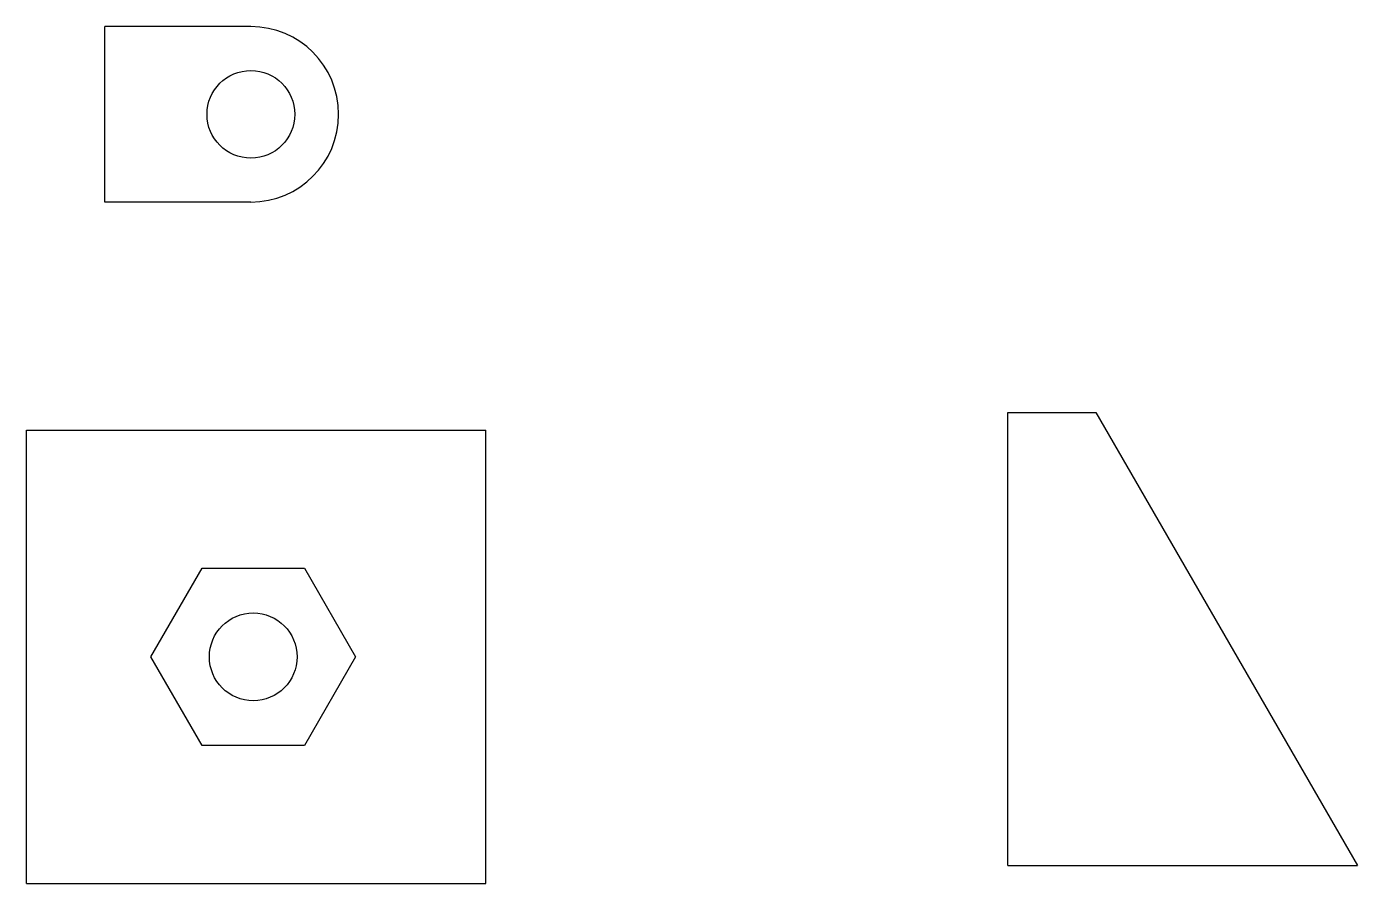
# Model space of a CAD drawing. Header units: inches. Extents: x 23.4 to 68.9, y 37.3 to 66.6.
import ezdxf

# ---------------------------------------------------------------- set-up
doc = ezdxf.new("R2010")
doc.units = ezdxf.units.IN
doc.header["$MEASUREMENT"] = 0
doc.layers.get('0').update_dxf_attribs({"true_color": 0xc2ced6})

msp = doc.modelspace()

# ---------------------------------------------------------------- linework, layer by layer
for p, q in [((31.021, 66.604), (26.021, 66.604)), ((26.021, 60.604), (26.021, 66.604)), ((31.021, 60.604), (26.021, 60.604)), ((56.914, 37.905), (56.914, 53.405)), ((56.914, 53.405), (59.914, 53.405)), ((59.914, 53.405), (68.863, 37.905)), ((23.351, 37.295), (23.351, 52.795)), ((23.351, 52.795), (31.101, 52.795)), ((31.101, 52.795), (39.051, 52.795)), ((39.051, 37.295), (39.051, 52.795)), ((56.914, 37.905), (59.914, 37.905)), ((59.914, 37.905), (68.863, 37.905)), ((23.351, 37.295), (31.101, 37.295)), ((31.101, 37.295), (39.051, 37.295))]:
    msp.add_line(p, q)
msp.add_lwpolyline([(27.601, 45.045), (29.351, 48.077), (32.851, 48.077), (34.601, 45.045), (32.851, 42.014), (29.351, 42.014)], close=True)
for centre in [(31.021, 63.604), (31.101, 45.045)]:
    msp.add_circle(centre, 1.5)
msp.add_arc((31.021, 63.604), 3, 270, 90)

doc.saveas('drawing.dxf')
